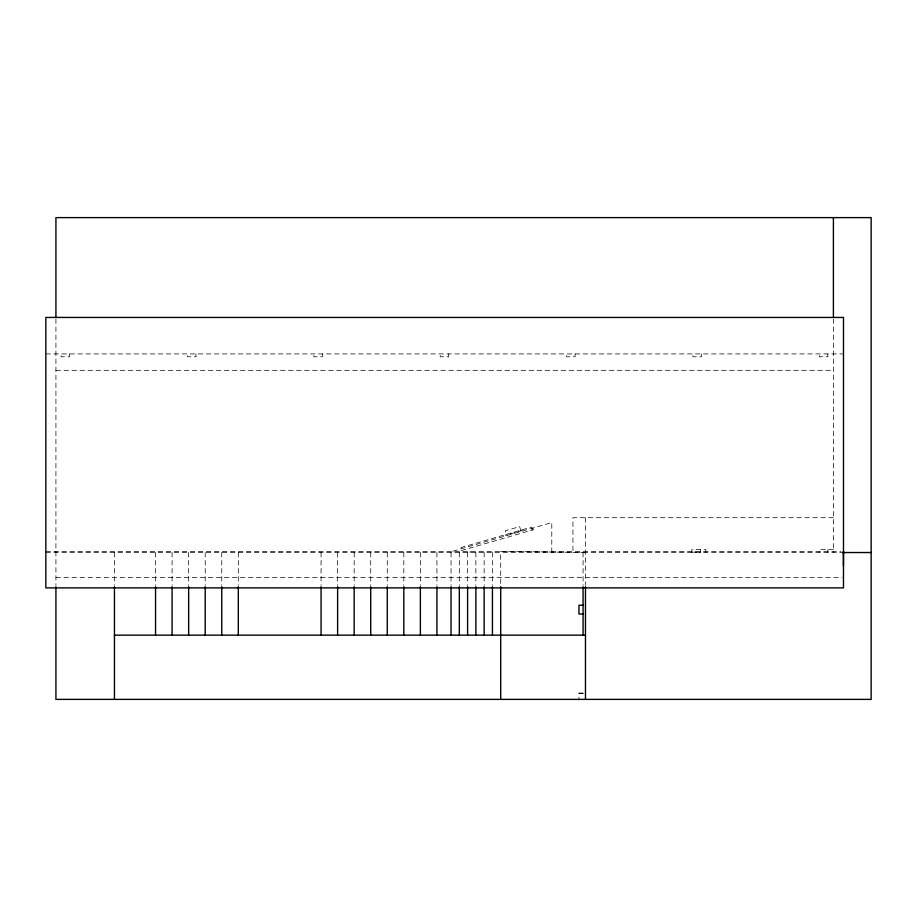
<?xml version="1.0" encoding="UTF-8"?>
<svg xmlns="http://www.w3.org/2000/svg" width="917" height="917" viewBox="0 0 917 917"><rect width="100%" height="100%" fill="white"/><g stroke="black" fill="none" stroke-linecap="round" stroke-linejoin="round"><path stroke-width="0.69" stroke-dasharray="4.58 3.44" d="M45.85 353.916L843.48 353.916M55.926 370.319L833.404 370.319M833.404 517.715L572.93 517.715L572.93 552.458M833.404 549.581L819.317 549.581L819.317 552.458M45.884 551.415L840.935 551.415M45.85 552.458L843.48 552.458M55.926 577.492L841.989 577.492M582.868 693.114L578.948 693.114L578.948 699.384M578.948 693.229L585.47 693.229M691.716 552.126L700.611 552.172M585.47 552.458L500.705 551.415L500.705 585.252M532.857 528.032L533.339 529.717L460.815 550.739L460.323 549.042M532.238 530.037L531.402 527.137L461.079 547.518L461.927 550.418M521.773 529.923L521.945 530.519L505.45 535.31L505.278 534.714M520.856 530.84L519.63 526.622L505.324 530.76L506.551 534.989M833.404 318.944L833.404 552.527M827.845 353.916L827.845 356.793L819.317 356.793L819.317 353.916M827.845 549.581L827.845 552.458M705.803 552.458L705.803 549.581L691.716 549.581L691.716 552.458M701.471 353.916L701.471 356.793L692.954 356.793L692.954 353.916M700.611 549.581L700.611 552.458M585.47 517.715L585.47 585.275M583.074 552.458L583.074 585.275M575.097 353.916L575.097 356.793L566.58 356.793L566.58 353.916M551.793 552.458L551.793 522.541L452.138 551.415L452.138 552.458M492.429 552.458L492.429 585.252M484.153 552.458L484.153 585.252M475.877 552.458L475.877 585.252M470.031 551.415L470.031 552.458M467.601 552.458L467.601 585.252M459.325 552.458L459.325 585.252M451.049 552.458L451.049 585.252M448.722 353.916L448.722 356.793L440.206 356.793L440.206 353.916M436.928 552.458L436.928 585.252M420.376 552.458L420.376 585.252M403.824 552.458L403.824 585.252M387.272 552.458L387.272 585.252M370.72 552.458L370.72 585.252M354.168 552.458L354.168 585.252M337.616 552.458L337.616 585.252M322.36 353.916L322.36 356.793L313.843 356.793L313.843 353.916M321.065 552.458L321.065 585.252M238.305 552.458L238.305 585.252M221.754 552.458L221.754 585.252M205.202 552.458L205.202 585.252M195.986 353.916L195.986 356.793L187.469 356.793L187.469 353.916M188.65 552.458L188.65 585.252M172.098 552.458L172.098 585.252M155.546 552.458L155.546 585.252M114.453 552.458L114.453 585.252M69.612 353.916L69.612 356.793L61.095 356.793L61.095 353.916M55.926 318.944L55.926 585.275"/><path stroke-width="1.38" d="M843.422 565.743L843.48 551.415M843.193 552.527L871.15 552.527M583.074 605.243L578.948 605.243L578.948 614.058L583.074 614.058M114.453 635.149L585.47 635.149M843.422 551.438L843.445 554.006M833.404 217.616L833.404 317.511M585.47 586.674L585.47 699.384M583.074 586.674L583.074 635.149M500.705 586.674L500.705 699.384M492.429 586.674L492.429 635.149M484.153 586.674L484.153 635.149M475.877 586.674L475.877 635.149M467.601 586.674L467.601 635.149M459.325 586.674L459.325 635.149M451.049 586.674L451.049 635.149M436.928 586.674L436.928 635.149M420.376 586.674L420.376 635.149M403.824 586.674L403.824 635.149M387.272 586.674L387.272 635.149M370.72 586.674L370.72 635.149M354.168 586.674L354.168 635.149M337.616 586.674L337.616 635.149M321.065 586.674L321.065 635.149M238.305 586.674L238.305 635.149M221.754 586.674L221.754 635.149M205.202 586.674L205.202 635.149M188.65 586.674L188.65 635.149M172.098 586.674L172.098 635.149M155.546 586.674L155.546 635.149M114.453 586.674L114.453 699.384M55.926 317.511L55.926 217.616L871.15 217.616L871.15 699.384L55.926 699.384L55.926 586.697M843.48 317.442L45.85 317.442L45.85 587.889L843.48 587.889L843.48 317.442"/></g></svg>
